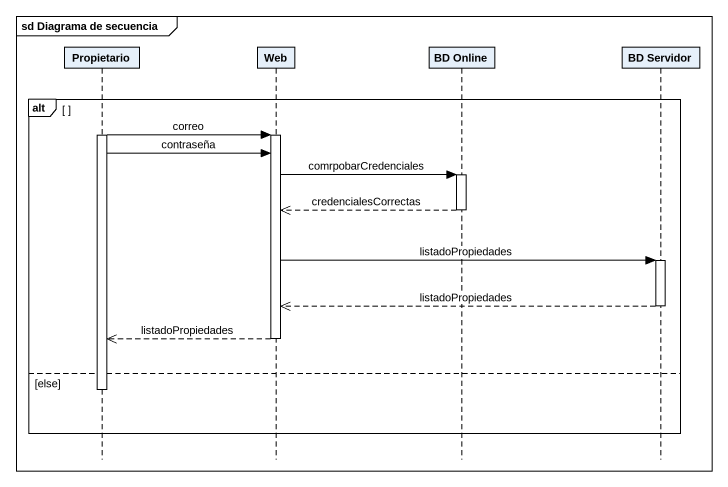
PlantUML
@startuml
mainframe sd Diagrama de secuencia
hide footbox
participant Propietario
participant Web
participant "BD Online" as BD_Online
participant "BD Servidor" as BD_Servidor

alt
  activate Propietario
  Propietario -> Web : correo
  activate Web
  Propietario -> Web : contraseña
  Web -> BD_Online : comrpobarCredenciales
  activate BD_Online
  BD_Online -->> Web : credencialesCorrectas
  deactivate BD_Online
  Web -> BD_Servidor : listadoPropiedades
  activate BD_Servidor
  BD_Servidor -->> Web : listadoPropiedades
  deactivate BD_Servidor
  Web -->> Propietario : listadoPropiedades
  deactivate Web
else else
  deactivate Propietario
end
@enduml
